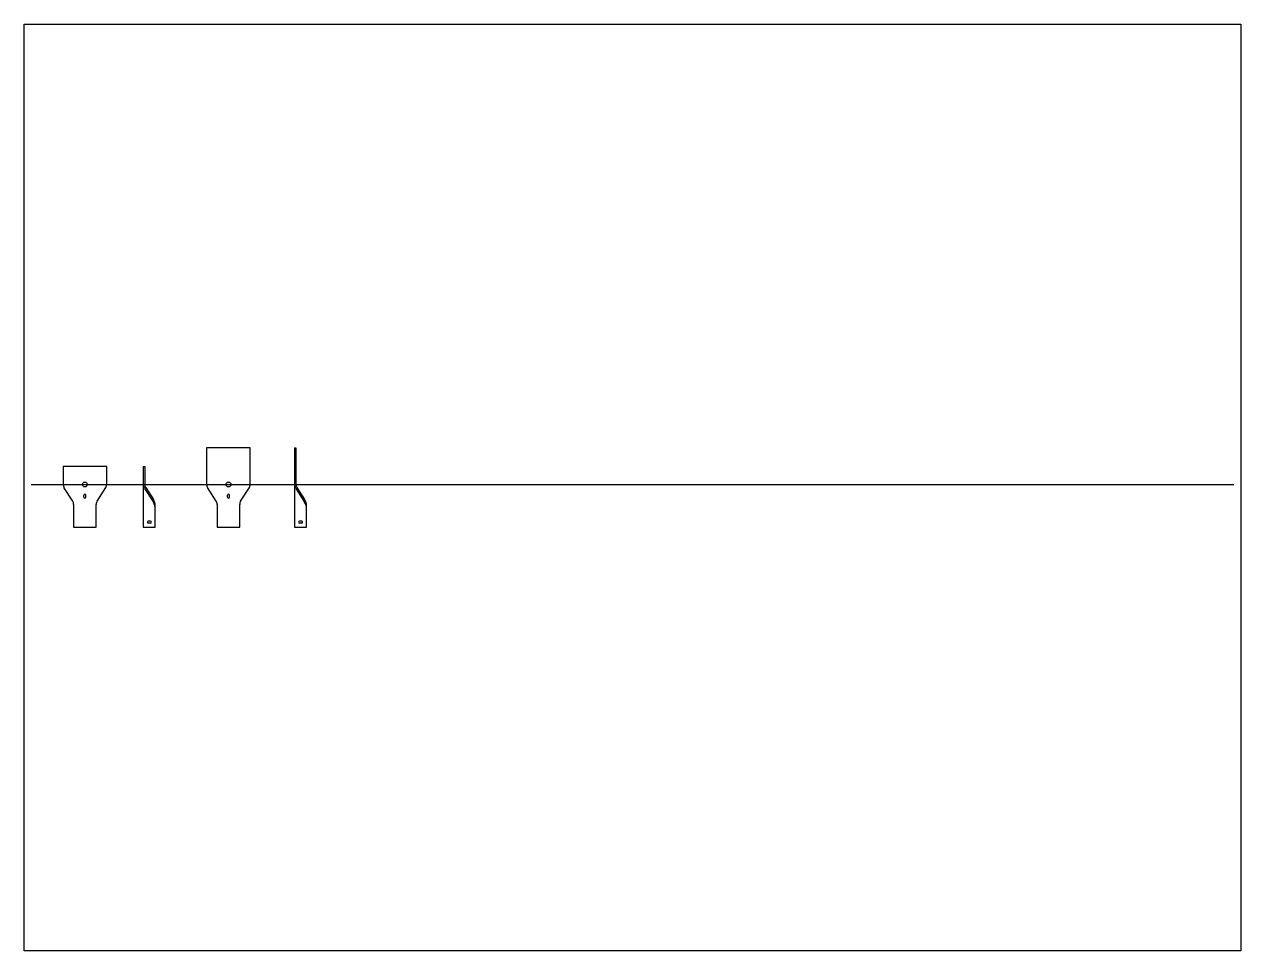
# Paper-space layout 'Layout1' of a CAD drawing. Header units: inches. Extents: x 1.05 to 9.45, y 0.8 to 7.2.
# The model-space entities are those that its viewports show. They can reach past a viewport. Long polylines and large blocks are cut down to what shows.
import ezdxf

# ---------------------------------------------------------------- set-up
doc = ezdxf.new("R2010")
doc.units = ezdxf.units.IN
doc.header["$MEASUREMENT"] = 0

# ---------------------------------------------------------------- blocks, each defined once
blk = doc.blocks.new('AecDtl_SP1_Front')
for p, q in [((-1.81, 1.5), (-1.81, 0.02)), ((1.81, 1.5), (-1.81, 1.5)), ((1.81, 0.02), (1.81, 1.5)), ((-1.01, -1.39), (-1.74, -0.25)), ((-0.08, -1.06), (-0.08, -0.89)), ((0.08, -1.06), (0.08, -0.89)), ((1.01, -1.39), (1.74, -0.25)), ((-0.94, -1.65), (-0.94, -3.56)), ((0.94, -3.56), (0.94, -1.65)), ((-0.94, -3.56), (0.94, -3.56))]:
    blk.add_line(p, q)
blk.add_circle((0, 0), 0.202)
for centre, radius, start, end in [((-1.31, 0.02), 0.5, 180, 212.2802), ((1.31, 0.02), 0.5, 327.7198, 0), ((0, -0.89), 0.0802, 0, 180), ((-1.44, -1.65), 0.5, 0, 32.2802), ((0, -1.06), 0.0802, 180, 0), ((1.44, -1.65), 0.5, 147.7198, 180)]:
    blk.add_arc(centre, radius, start, end)
blk = doc.blocks.new('AecDtl_SP1_Side')
for p, q in [((0, 1.5), (0.12, 1.5)), ((0, 1.5), (0, -3.56)), ((0.12, 1.5), (0.12, 0.02)), ((0.1, -0.32), (0.84, -1.48)), ((0.2, -0.25), (0.84, -1.25)), ((1, -3.56), (1, -1.79)), ((0, -3.56), (1, -3.56)), ((0.6, -3.05), (0.42, -3.05)), ((0.6, -3.21), (0.42, -3.21))]:
    blk.add_line(p, q)
for centre, radius, start, end in [((0.62, 0.02), 0.625, 180, 212.5146), ((0.62, 0.02), 0.5, 180, 212.5146), ((0, -1.79), 1, 0, 32.5146), ((0, -1.79), 1, 0, 32.5146), ((0, -2.02), 1, 0, 32.5146), ((0.42, -3.13), 0.0802, 90, 270), ((0.6, -3.13), 0.0802, 270, 90)]:
    blk.add_arc(centre, radius, start, end)
blk = doc.blocks.new('AecDtl_SP2_Front')
for p, q in [((-1.81, 3.06), (-1.81, 0.02)), ((1.81, 3.06), (-1.81, 3.06)), ((1.81, 0.02), (1.81, 3.06)), ((-1.01, -1.39), (-1.74, -0.25)), ((-0.08, -1.06), (-0.08, -0.89)), ((0.08, -1.06), (0.08, -0.89)), ((1.01, -1.39), (1.74, -0.25)), ((-0.94, -1.65), (-0.94, -3.56)), ((0.94, -3.56), (0.94, -1.65)), ((-0.94, -3.56), (0.94, -3.56))]:
    blk.add_line(p, q)
blk.add_circle((0, 0), 0.202)
for centre, radius, start, end in [((-1.31, 0.02), 0.5, 180, 212.2802), ((1.31, 0.02), 0.5, 327.7198, 0), ((0, -0.89), 0.0802, 0, 180), ((-1.44, -1.65), 0.5, 0, 32.2802), ((0, -1.06), 0.0802, 180, 0), ((1.44, -1.65), 0.5, 147.7198, 180)]:
    blk.add_arc(centre, radius, start, end)
blk = doc.blocks.new('AecDtl_SP2_Side')
for p, q in [((0, 3.06), (0.12, 3.06)), ((0, 3.06), (0, -3.56)), ((0.12, 3.06), (0.12, 0.02)), ((0.1, -0.32), (0.84, -1.48)), ((0.2, -0.25), (0.84, -1.25)), ((1, -3.56), (1, -1.79)), ((0, -3.56), (1, -3.56)), ((0.6, -3.05), (0.42, -3.05)), ((0.6, -3.21), (0.42, -3.21))]:
    blk.add_line(p, q)
for centre, radius, start, end in [((0.62, 0.02), 0.625, 180, 212.5146), ((0.62, 0.02), 0.5, 180, 212.5146), ((0, -1.79), 1, 0, 32.5146), ((0, -1.79), 1, 0, 32.5146), ((0, -2.02), 1, 0, 32.5146), ((0.42, -3.13), 0.0802, 90, 270), ((0.6, -3.13), 0.0802, 270, 90)]:
    blk.add_arc(centre, radius, start, end)

msp = doc.modelspace()

# ---------------------------------------------------------------- linework, layer by layer
msp.add_line((0, 20), (100, 20))

# ---------------------------------------------------------------- block references
for name, p in [('AecDtl_SP2_Front', (16.41, 20)), ('AecDtl_SP2_Side', (21.9, 20)), ('AecDtl_SP1_Front', (4.48, 20)), ('AecDtl_SP1_Side', (9.33, 20))]:
    msp.add_blockref(name, p)

psp = doc.layouts.get("Layout1")

# ---------------------------------------------------------------- linework, layer by layer
psp.add_lwpolyline([(1.05, 0.8), (1.05, 7.2), (9.45, 7.2), (9.45, 0.8)], close=True)

# ---------------------------------------------------------------- viewports
at = {"layer": '0'}
psp.add_viewport(center=(5.25, 4), size=(8.4, 6.4), view_center_point=(50, 19.75), view_height=77.040183, dxfattribs=at)

doc.saveas('drawing.dxf')
